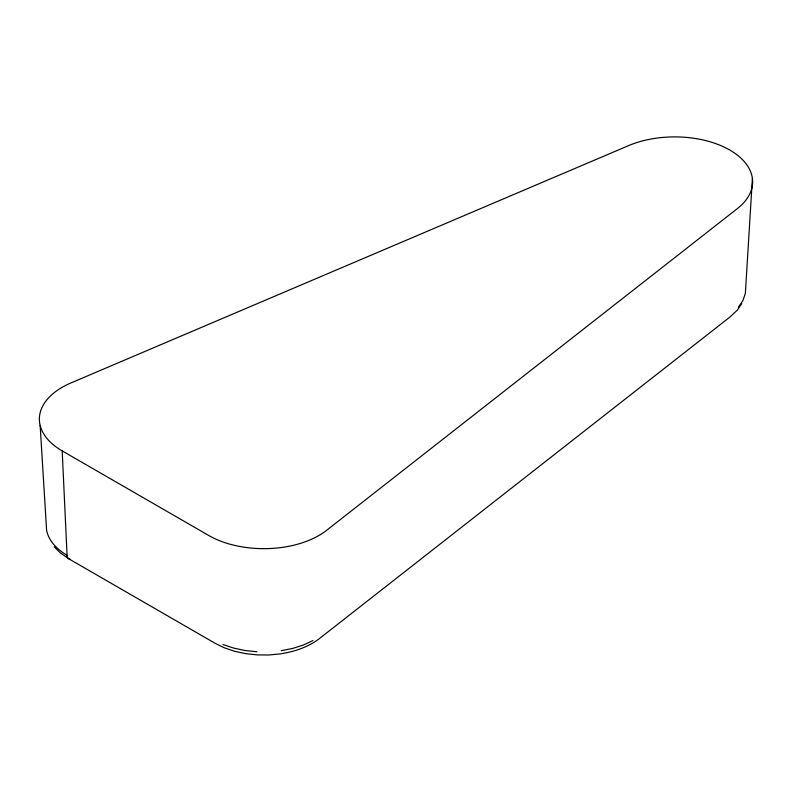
<?xml version="1.0" encoding="UTF-8"?>
<svg xmlns="http://www.w3.org/2000/svg" width="792" height="792" viewBox="0 0 792 792"><rect width="100%" height="100%" fill="white"/><g stroke="black" fill="none" stroke-linecap="round" stroke-linejoin="round"><path stroke-width="1.19" d="M752.4 178.487L745.361 293.317L742.965 300.455L738.431 307.237M741.758 303.514L737.303 310.167L729.798 317.147L318.899 638.995C307.742 647.341 294.198 651.687 280.566 653.855L268.834 654.984L257.36 654.915L245.639 653.638L234.61 651.272L224.453 647.856L215.454 643.49L68.894 558.875L60.232 552.786L54.203 546.807M312.919 640.579L303.415 644.995L292.733 648.41L281.2 650.717M256.945 651.767L244.946 650.489L233.501 648.034L222.958 644.49M62.192 450.886L208.751 535.501A77.893 44.966 0 0 0 326.522 530.383L737.431 208.543A77.893 44.966 0 0 0 729.808 150.064A77.893 44.966 0 0 0 628.511 145.659L71.052 382.892A77.893 44.966 0 0 0 62.192 450.886L67.063 555.341A8.356 4.821 -60 0 0 70.102 559.202M67.063 555.341C57.648 549.717 48.847 541.49 46.599 530.323L40.144 425.363"/></g></svg>
